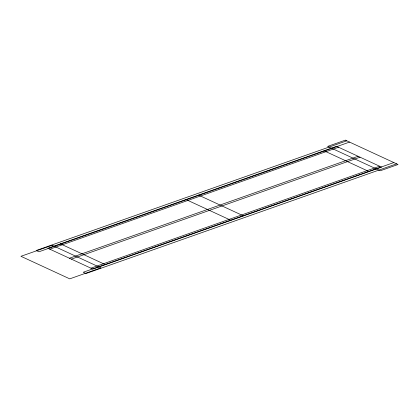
<?xml version="1.0" encoding="UTF-8"?>
<svg xmlns="http://www.w3.org/2000/svg" width="419" height="419" viewBox="0 0 419 419"><rect width="100%" height="100%" fill="white"/><g stroke="black" fill="none" stroke-linecap="round" stroke-linejoin="round"><path stroke-width="0.63" d="M346.785 140.815L36.175 250.504L38.936 251.782L349.546 142.093M49.84 249.19L338.536 147.237M69.407 258.23L358.104 156.282M71.366 259.136L360.062 157.183M90.933 268.176L379.63 166.223M393.844 162.562L83.234 272.25L86 273.528L396.61 163.839M324.028 150.767L369.034 171.56M198.506 195.092L243.512 215.885M185.957 199.528L230.963 220.321M60.436 243.853L105.441 264.646M345.345 140.15L327.611 146.414L380.316 170.763L398.05 164.505L345.345 140.15M52.139 245.288L20.95 256.302L69.743 278.85L100.932 267.835L52.139 245.288M336.577 146.336L47.886 248.284L92.892 269.077L381.583 167.129L336.577 146.336"/></g></svg>
